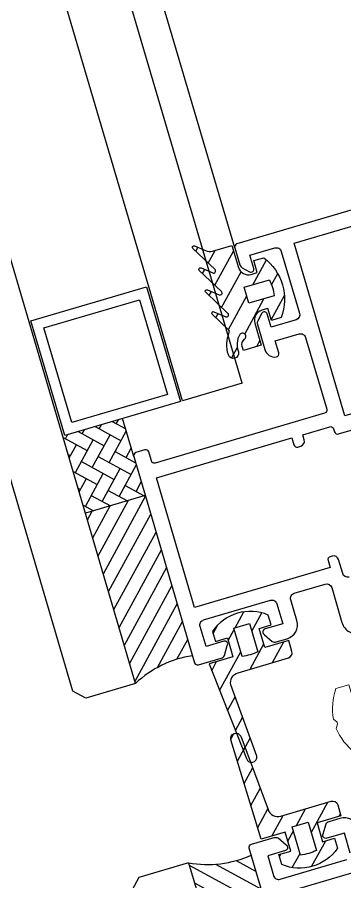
# Model space of a CAD drawing. Header units: millimetres. Extents: x 62878 to 70819, y -67946 to -61850.
# Drawn here: x 63583.2 to 63586.35, y -65277.4 to -65269.09 of the extents above; entities that cross this region are included whole.
import ezdxf

# ---------------------------------------------------------------- set-up
doc = ezdxf.new("R2010")
doc.units = ezdxf.units.MM
doc.layers.add('DOGRAMA', color=171, linetype='Continuous', lineweight=0)
pattern_1 = [(61.42665841833924, (63629.22169663729, -65377.8448919482), (0.1394151397588898, -0.07592747398675415), [])]

# ---------------------------------------------------------------- blocks, each defined once
blk = doc.blocks.new('a2we')
at = {"lineweight": 5, "ltscale": 0.5}
for p, q in [((-196.0144480926461, -415.2868589025547), (-196.5925912144022, -417.2488821181558)), ((-196.0144480926461, -415.2868589025547), (-195.4639709594615, -417.7110762494052)), ((-197.5747968978259, -417.6063757508618), (-196.5747276986959, -417.2423803302317)), ((-196.5747276986959, -417.2423803302317), (-194.1582851917165, -418.2620245979042)), ((-194.1582851917165, -418.2620245979042), (-197.5747968978259, -417.6063757508618)), ((-195.1583543907882, -418.6260200186506), (-197.5747968978259, -417.6063757508618)), ((-196.8896500078097, -417.895480952812), (-197.0961171580722, -418.3448917148726)), ((-194.1582851917165, -418.2620245979042), (-195.1583543907882, -418.6260200186506)), ((-197.1143788935161, -419.7428166739272), (-197.1143788935161, -418.4283854465556)), ((-195.1583543907882, -418.6260200186506), (-194.9264251741961, -419.2953524503964)), ((-198.1144480926461, -420.1068120946153), (-197.1143788935161, -419.7428166739268)), ((-197.1143788935161, -419.7428166739268), (-193.9153324771005, -421.0399975355008)), ((-197.1143788935161, -419.7428166739268), (-193.9153324771005, -421.0399975355008)), ((-194.9154016761394, -420.634479622855), (-194.9154016761394, -419.3608343693425)), ((-194.9154016761721, -421.4039929561312), (-198.1144480926461, -420.1068120946153)), ((-193.9153324771005, -421.0399975355008), (-198.1144480926461, -420.1068120946153)), ((-197.1143788935161, -422.2969096404012), (-197.1143788935162, -420.512330007273)), ((-193.9153324771005, -421.0399975355008), (-194.9154016761721, -421.4039929561312)), ((-194.9154016761721, -423.1885725893157), (-194.9154016761721, -421.4039929561312)), ((-198.1144480926461, -422.6609050610894), (-197.1143788935161, -422.2969096404012)), ((-197.1143788935161, -422.2969096404012), (-193.9153324771005, -423.594090501975)), ((-197.1143788935161, -422.2969096404012), (-193.9153324771005, -423.594090501975)), ((-194.9154016761721, -423.9580859226053), (-198.1144480926461, -422.6609050610894)), ((-193.9153324771005, -423.594090501975), (-198.1144480926461, -422.6609050610894)), ((-197.1143788935161, -424.8510026068752), (-197.1143788935162, -423.0664229737469)), ((-193.9153324771005, -423.594090501975), (-194.9154016761721, -423.9580859226053)), ((-194.9154016761721, -425.7426655557898), (-194.9154016761721, -423.9580859226053)), ((-198.1144480926461, -425.2149980275636), (-197.1143788935161, -424.8510026068752)), ((-197.1143788935161, -424.8510026068752), (-193.9153324771005, -426.1481834684492)), ((-197.1143788935161, -424.8510026068752), (-193.9153324771005, -426.1481834684492)), ((-194.9154016761721, -426.5121788890793), (-198.1144480926461, -425.2149980275636)), ((-193.9153324771005, -426.1481834684492), (-198.1144480926461, -425.2149980275636)), ((-197.1143788935161, -427.3050955733496), (-197.1143788935162, -425.6205159402211)), ((-193.9153324771005, -426.1481834684492), (-194.9154016761721, -426.5121788890793)), ((-194.9154016761721, -428.1967585222638), (-194.9154016761721, -426.5121788890793)), ((-198.1144480926461, -427.669090994038), (-197.1143788935161, -427.3050955733496)), ((-197.1143788935161, -427.3050955733496), (-193.9153324771005, -428.6022764349236)), ((-197.1143788935161, -427.3050955733496), (-193.9153324771005, -428.6022764349236)), ((-194.9154016761721, -428.9662718555534), (-198.1144480926461, -427.669090994038)), ((-193.9153324771005, -428.6022764349236), (-198.1144480926461, -427.669090994038)), ((-197.1143788935161, -429.5591885398237), (-197.1143788935161, -428.0237477951896)), ((-193.9153324771005, -428.6022764349236), (-194.9154016761721, -428.9662718555534)), ((-194.9154016761721, -430.450851488738), (-194.9154016761721, -428.9662718555534)), ((-198.1144480926461, -429.9231839605702), (-197.1143788935161, -429.5591885398237)), ((-194.9154016761721, -431.2203648220857), (-198.1144480926461, -429.9231839605702)), ((-193.9153324771005, -430.8563694013976), (-198.1144480926461, -429.9231839605702)), ((-197.1143788935161, -429.5591885398237), (-193.9153324771005, -430.8563694013976)), ((-197.1143788935161, -429.5591885398237), (-193.9153324771005, -430.8563694013976)), ((-197.1143788935161, -431.8132815063559), (-197.1143788935161, -430.2778407616635)), ((-193.9153324771005, -430.8563694013976), (-194.9154016761721, -431.2203648220857)), ((-194.9154016761721, -432.7049444552304), (-194.9154016761721, -431.2203648220857)), ((-198.1144480926461, -432.177276926986), (-197.1143788935161, -431.8132815063559)), ((-194.9154016761721, -433.4744577885599), (-198.1144480926461, -432.177276926986)), ((-193.9153324771005, -433.1104623678716), (-198.1144480926461, -432.177276926986)), ((-197.1143788935161, -431.8132815063559), (-193.9153324771005, -433.1104623678716)), ((-197.1143788935161, -431.8132815063559), (-193.9153324771005, -433.1104623678716)), ((-197.1143788935161, -434.0673744728301), (-197.1143788935161, -432.5319337281958)), ((-193.9153324771005, -433.1104623678716), (-194.9154016761721, -433.4744577885599)), ((-198.1144480926461, -434.4313698935184), (-197.1143788935161, -434.0673744728301)), ((-197.1143788935161, -434.0673744728301), (-193.9153324771005, -435.364555334404)), ((-197.1143788935161, -434.0673744728301), (-193.9153324771005, -435.364555334404)), ((-194.9154016761721, -434.9590374217446), (-194.9154016761721, -433.4744577885599)), ((-194.9154016761721, -435.7285507550341), (-198.1144480926461, -434.4313698935184)), ((-193.9153324771005, -435.364555334404), (-198.1144480926461, -434.4313698935184)), ((-197.1143788935161, -436.3642339800811), (-197.1143788935161, -434.7860266946118)), ((-193.9153324771005, -435.364555334404), (-194.9154016761721, -435.7285507550341)), ((-194.9154016761721, -437.2558969289955), (-194.9154016761721, -435.7285507550341)), ((-198.1144480926461, -436.7282294008277), (-197.1143788935161, -436.3642339800811)), ((-197.1143788935161, -436.3642339800811), (-193.9153324771005, -437.6614148416551)), ((-197.1143788935161, -436.3642339800811), (-193.9153324771005, -437.6614148416551)), ((-194.9154016761721, -438.0254102623434), (-198.1144480926461, -436.7282294008277)), ((-193.9153324771005, -437.6614148416551), (-198.1144480926461, -436.7282294008277)), ((-197.1143788935161, -438.6610934873901), (-197.1143788935161, -437.1337473134849)), ((-193.9153324771005, -437.6614148416551), (-194.9154016761721, -438.0254102623434)), ((-194.9154016761721, -439.5527564362646), (-194.9154016761721, -438.0254102623434)), ((-198.1144480926461, -439.0250889080787), (-197.1143788935161, -438.6610934873901)), ((-194.9154016761721, -440.3222697695944), (-198.1144480926461, -439.0250889080787)), ((-193.9153324771005, -439.9582743489061), (-198.1144480926461, -439.0250889080787)), ((-197.1143788935161, -438.6610934873901), (-193.9153324771005, -439.9582743489061)), ((-197.1143788935161, -438.6610934873901), (-193.9153324771005, -439.9582743489061)), ((-197.1143788935161, -440.9579529946993), (-197.1143788935161, -439.430606820736)), ((-193.9153324771005, -439.9582743489061), (-194.9154016761721, -440.3222697695944)), ((-194.9154016761721, -441.849615943574), (-194.9154016761721, -440.3222697695944)), ((-198.1144480926461, -441.3219484153295), (-197.1143788935161, -440.9579529946993)), ((-194.9154016761721, -442.6191292769035), (-198.1144480926461, -441.3219484153295)), ((-193.9153324771005, -442.2551338562151), (-198.1144480926461, -441.3219484153295)), ((-197.1143788935161, -440.9579529946993), (-193.9153324771005, -442.2551338562151)), ((-197.1143788935161, -443.2537258831643), (-197.1143788935161, -441.7274663280053)), ((-193.9153324771005, -442.2551338562151), (-194.9154016761721, -442.6191292769035)), ((-198.1144480926461, -443.6177213039109), (-197.1143788935161, -443.2537258831643)), ((-197.1143788935161, -443.2537258831643), (-193.9153324771005, -444.5509067447383)), ((-194.9154016761721, -444.1453888320787), (-194.9154016761721, -442.6191292769035)), ((-194.9154016761721, -444.9149021654266), (-198.1144480926461, -443.6177213039109)), ((-193.9153324771005, -444.5509067447383), (-198.1144480926461, -443.6177213039109)), ((-197.1143788935161, -445.5538642814245), (-197.1143788935161, -444.0232392165685)), ((-193.9153324771005, -444.5509067447383), (-194.9154016761721, -444.9149021654266)), ((-194.9154016761721, -446.4455272302989), (-194.9154016761721, -444.9149021654266)), ((-198.1144480926461, -445.9178597020545), (-197.1143788935161, -445.5538642814245)), ((-197.1143788935161, -445.5538642814245), (-193.9153324771005, -446.8510451429402)), ((-197.1143788935161, -445.5538642814245), (-193.9153324771005, -446.8510451429402)), ((-193.9153324771005, -446.8510451429402), (-198.1144480926461, -445.9178597020545)), ((-194.9154016761721, -447.2150405636282), (-198.1144480926461, -445.9178597020545)), ((-197.1143788935161, -447.8540026795677), (-197.1143788935161, -446.3233776147298)), ((-193.9153324771005, -446.8510451429402), (-194.9154016761721, -447.2150405636282)), ((-194.9154016761721, -448.7456656284821), (-194.9154016761721, -447.2150405636282)), ((-197.1143788935161, -447.8540026795677), (-198.1144480926461, -448.2179981003141)), ((-194.9154016761721, -449.5151789618299), (-198.1144480926461, -448.2179981003141)), ((-198.1144480926461, -448.2179981003141), (-193.9153324771005, -449.1511835411412)), ((-193.9153324771005, -449.1511835411412), (-197.1143788935161, -447.8540026795677)), ((-197.1143788935161, -450.1541410778275), (-197.1143788935161, -448.6235160129718)), ((-193.9153324770423, -449.1511835411412), (-194.9154016761721, -449.5151789618299)), ((-194.9154016761723, -451.0458040266858), (-194.9154016761721, -449.5151789618299)), ((-198.1144480926461, -450.5181364984577), (-197.1143788935161, -450.1541410778275)), ((-194.9154016761721, -451.8153173600317), (-198.1144480926461, -450.5181364984577)), ((-193.9153324770423, -451.4513219393434), (-198.1144480926461, -450.5181364984577)), ((-197.1143788935161, -450.1541410778275), (-193.9153324770423, -451.4513219393434)), ((-197.1143788935161, -453.2868589025547), (-197.1143788935162, -450.9236544111328)), ((-193.9153324770423, -451.4513219393434), (-194.9154016761721, -451.8153173600317)), ((-194.9154016761721, -453.2868589025547), (-194.9154016761721, -451.8153173600317)), ((-192.7980524524961, -453.2868589025547), (-199.230843732796, -453.2868589025547)), ((-199.230843732796, -454.5827171301502), (-199.230843732796, -453.2868589025547)), ((-192.7980524524961, -454.5827171301502), (-192.7980524524961, -453.2868589025547))]:
    blk.add_line(p, q, dxfattribs=at)
blk.add_lwpolyline([(-196.4690204826777, -455.6637351848848), (-196.1125089353335, -455.3998333582319), (-195.9163872499585, -455.3998333582319), (-195.5598757026143, -455.6637351848848)], dxfattribs=at)
for centre, radius, start, end in [((-196.9143788935627, -418.4283854465556), 0.2, 155.3251238657465, 180), ((-195.115401676151, -419.3608343693425), 0.2, 0, 19.11162363728389), ((-195.6603624057317, -449.5292358589606), 6.187568978619671, 234.757305859688, 262.4904896380407), ((-196.3685337795604, -449.5292358589606), 6.187568978619673, 277.5095103619591, 305.2426941403116)]:
    blk.add_arc(centre, radius, start, end, dxfattribs=at)

msp = doc.modelspace()

# ---------------------------------------------------------------- hatches: boundary and pattern name
at = {"layer": 'DOGRAMA', "lineweight": -2}
h = msp.add_hatch(dxfattribs=at)
h.set_pattern_fill('ANSI31', color=256, scale=0.05, angle=433.5057849383392, style=0)
h.set_pattern_definition(pattern_1)
edge = h.paths.add_edge_path(flags=16)
edge.add_arc((63585.26776665575, -65271.7992948626), 0.3999999999193046, 4.889699375823227, 27.963617441766928, ccw=False)
edge.add_line((63585.6663109102, -65271.76519974301), (63585.42467522807, -65271.83643917475))
edge.add_line((63585.42467522807, -65271.83643917475), (63585.37942918436, -65271.68296997416))
edge.add_line((63585.37942918436, -65271.68296997416), (63585.62106486653, -65271.61173054244))
edge = h.paths.add_edge_path()
edge.add_arc((63585.26776665571, -65271.79929486271), 0.5000000000021336, -20.443239225650927, 53.29655606645139, ccw=False)
edge.add_line((63585.73627598913, -65271.97393450454), (63585.64035773873, -65272.00221328186))
edge.add_line((63585.64035773873, -65272.00221328186), (63585.60642320598, -65271.88711138139))
edge.add_line((63585.60642320598, -65271.88711138139), (63585.54887225574, -65271.90407864779))
edge.add_arc((63585.57715103307, -65271.99999689813), 0.09999999998127156, 106.4266584311447, 196.4266584311447)
edge.add_line((63585.48123278273, -65272.02827567546), (63585.5434460928, -65272.23929582629))
edge.add_line((63585.5434460928, -65272.23929582629), (63585.37079324213, -65272.29019762545))
edge.add_line((63585.37079324213, -65272.29019762545), (63585.35962895209, -65272.25232968107))
edge.add_arc((63585.42197581483, -65272.2339484758), 0.0650000000109016, 128.0173229167887, 196.4266584298285, ccw=False)
edge.add_arc((63585.36180892416, -65272.15698634132), 0.03268943071781586, 308.0173228948167, 501.8569375312671)
edge.add_arc((63585.50954385242, -65272.23488477591), 0.1992591642761353, 150.5104368877499, 200.7763440480486)
edge.add_arc((63585.27489893771, -65272.31844018307), 0.05002797726327479, -162.60118295568873, 14.912053341788294, ccw=False)
edge.add_arc((63585.53576391901, -65272.23688232702), 0.3233450412449219, 158.0409955340775, 197.3673056883894, ccw=False)
edge.add_arc((63585.21732799371, -65272.10849082105), 0.01999999997091692, 338.0409955836692, 406.4266584701288)
edge.add_line((63585.23111364425, -65272.09400096811), (63585.07169749175, -65271.94233239134))
edge.add_arc((63585.08203672969, -65271.93146500162), 0.01500000001554592, 66.42665841706503, 226.4266584128, ccw=False)
edge.add_line((63585.0880355691, -65271.91771676805), (63585.20088438831, -65271.96695668968))
edge.add_arc((63585.20888284084, -65271.94862571162), 0.01999999998952969, 246.4266584127832, 406.4266583802544)
edge.add_line((63585.22266849141, -65271.93413585868), (63585.00948418168, -65271.7313122405))
edge.add_arc((63585.01982341962, -65271.72044485081), 0.01499999999973179, 66.42665835824812, 226.4266583553301, ccw=False)
edge.add_line((63585.02582225903, -65271.70669661726), (63585.1386710782, -65271.75593653892))
edge.add_arc((63585.14666953074, -65271.73760556083), 0.02000000001244582, 246.4266584186867, 406.4266584233569)
edge.add_line((63585.16045518131, -65271.72311570788), (63584.94727087158, -65271.52029208971))
edge.add_arc((63584.9576101095, -65271.50942469999), 0.01500000000050035, 66.42665844578119, 226.4266584732055, ccw=False)
edge.add_line((63584.96360894889, -65271.49567646644), (63585.07645776812, -65271.54491638805))
edge.add_arc((63585.08445622066, -65271.52658541), 0.01999999998868056, 246.426658366238, 406.4266583960897)
edge.add_line((63585.09824187122, -65271.51209555707), (63584.88505756147, -65271.30927193888))
edge.add_arc((63584.89539679941, -65271.29840454918), 0.01500000000500317, 66.42665839483561, 226.4266583744867, ccw=False)
edge.add_line((63584.90139563882, -65271.28465631562), (63585.00668669189, -65271.33059851722))
edge.add_arc((63585.04667895456, -65271.23894362689), 0.09999999997262526, 246.426658400834, 286.4266584019752)
edge.add_line((63585.07495773184, -65271.33486187724), (63585.26065831965, -65271.28011332262))
edge.add_line((63585.26065831965, -65271.28011332262), (63585.32287162969, -65271.49113347341))
edge.add_arc((63585.41878988009, -65271.46285469608), 0.1000000000280668, 196.4266584188938, 286.4266584188938)
edge.add_line((63585.44706865741, -65271.55877294648), (63585.50461960761, -65271.54180568007))
edge.add_line((63585.50461960761, -65271.54180568007), (63585.47068507484, -65271.42670377964))
edge.add_line((63585.47068507484, -65271.42670377964), (63585.56660332521, -65271.39842500233))
h = msp.add_hatch(dxfattribs=at)
h.set_pattern_fill('AR-HBONE', color=256, scale=0.03, angle=433.5057849383392, style=0)
h.set_pattern_definition([(331.4266584183393, (63617.39857184053, -65258.85821334609), (0.1627786686581245, 0.04799067648917342), [0.359999999999998, -0.1199999999999995]), (61.42665841833924, (63617.50395651316, -65258.91560734219), (0.1627786686581245, 0.04799067648917342), [0.359999999999998, -0.1199999999999996])])
h.paths.add_polyline_path([(63584.27938926256, -65273.18537210757), (63584.20869231931, -65272.94557648167), (63583.63318281713, -65273.11524914556), (63583.85191289096, -65273.85715554944), (63584.42742239312, -65273.68748288558)])
h = msp.add_hatch(dxfattribs=at)
h.set_pattern_fill('ANSI31', color=256, scale=0.03999999999999999, angle=433.5057849383392, style=0)
h.set_pattern_definition([(61.42665841833924, (63634.96228843243, -65397.3162967728), (0.1115321118071118, -0.06074197918940329), [])])
h.paths.add_polyline_path([(63584.47924196225, -65273.96049477428, 0.4142135623420975), (63584.51339614484, -65273.97909562937), (63584.88172721939, -65275.22843084041, 0.1532309010706403), (63584.33449649454, -65275.49402175465), (63583.93010997891, -65274.12239077441)])
h.paths.add_polyline_path([(63584.42742239312, -65273.68748288558), (63584.49784281733, -65273.92634059164, 0.4142135623575963), (63584.47924196225, -65273.96049477428), (63583.93010997891, -65274.12239077441), (63583.85191289096, -65273.85715554944)])
h = msp.add_hatch(dxfattribs=at)
h.set_pattern_fill('ANSI31', color=256, scale=0.05, angle=433.5057849383392, style=0)
h.set_pattern_definition(pattern_1)
edge = h.paths.add_edge_path(flags=16)
edge.add_arc((63585.24751792513, -65274.57727130499), 0.6682513992758656, 279.55097920934065, 293.3023376395341, ccw=False)
edge.add_line((63585.35839760071, -65275.23625964341), (63585.2777481958, -65274.962706451))
edge.add_line((63585.2777481958, -65274.962706451), (63585.43121739636, -65274.91746040729))
edge.add_line((63585.43121739636, -65274.91746040729), (63585.5118668013, -65275.19101359969))
edge = h.paths.add_edge_path()
edge.add_line((63585.83880813564, -65275.18605018723), (63585.80770148057, -65275.08054011183))
edge.add_line((63585.80770148057, -65275.08054011183), (63585.57749767975, -65275.14840917737))
edge.add_line((63585.57749767975, -65275.14840917737), (63585.5237680028, -65274.96616450169))
edge.add_line((63585.5237680028, -65274.96616450169), (63585.63886990325, -65274.93222996892))
edge.add_line((63585.63886990325, -65274.93222996892), (63585.61059112589, -65274.83631171852))
edge.add_arc((63585.43873344331, -65275.24353271123), 0.4419999999552128, 67.11901030356243, 145.7343065359229)
edge.add_line((63585.07344892389, -65274.99467287149), (63585.1017277012, -65275.09059112189))
edge.add_line((63585.1017277012, -65275.09059112189), (63585.21682960165, -65275.05665658911))
edge.add_line((63585.21682960165, -65275.05665658911), (63585.2705592785, -65275.23890126476))
edge.add_line((63585.2705592785, -65275.23890126476), (63585.04035547766, -65275.30677033035))
edge.add_line((63585.04035547766, -65275.30677033035), (63585.40240270002, -65276.21863034797))
edge.add_arc((63585.45036182521, -65276.2044909593), 0.05000000000665127, 196.4266584344264, 369.7168216254256)
edge.add_line((63585.49964452317, -65276.19605202091), (63585.25037590478, -65275.50941555917))
edge.add_arc((63585.34787072055, -65275.48717233787), 0.09999999998144078, 106.42665840879371, 192.8519288442573, ccw=False)
edge.add_line((63585.31959194325, -65275.39125408752), (63585.80498839913, -65275.24814870107))
edge.add_arc((63585.79084901047, -65275.20018957589), 0.04999999998857822, 286.4266584231474, 376.4266584311447)
h = msp.add_hatch(dxfattribs=at)
h.set_pattern_fill('ANSI31', color=256, scale=0.05, angle=433.5057849383392, style=0)
h.set_pattern_definition(pattern_1)
edge = h.paths.add_edge_path(flags=16)
edge.add_arc((63585.81108236819, -65276.48881488948), 0.6682513992263105, 279.55097921509025, 293.3023376454396, ccw=False)
edge.add_line((63585.92196204383, -65277.14780322784), (63585.84131263893, -65276.87425003543))
edge.add_line((63585.84131263893, -65276.87425003543), (63585.99478183949, -65276.82900399169))
edge.add_line((63585.99478183949, -65276.82900399169), (63586.0754312444, -65277.1025571841))
edge = h.paths.add_edge_path()
edge.add_line((63586.27909721883, -65276.66177730402), (63586.31020387384, -65276.76728737942))
edge.add_line((63586.31020387384, -65276.76728737942), (63586.08000007295, -65276.83515644497))
edge.add_line((63586.08000007295, -65276.83515644497), (63586.1337297499, -65277.01740112065))
edge.add_line((63586.1337297499, -65277.01740112065), (63586.24883165034, -65276.98346658789))
edge.add_line((63586.24883165034, -65276.98346658789), (63586.27711042765, -65277.07938483825))
edge.add_arc((63585.9118259082, -65276.83052499847), 0.4420000000111073, 247.1190103026536, 325.7343065346807, ccw=False)
edge.add_line((63585.73996822559, -65277.23774599122), (63585.71168944828, -65277.14182774084))
edge.add_line((63585.71168944828, -65277.14182774084), (63585.82679134873, -65277.10789320809))
edge.add_line((63585.82679134873, -65277.10789320809), (63585.77306167181, -65276.92564853237))
edge.add_line((63585.77306167181, -65276.92564853237), (63585.54285787088, -65276.99351759795))
edge.add_line((63585.54285787088, -65276.99351759795), (63585.25158661942, -65276.03741259397))
edge.add_arc((63585.29954574462, -65276.02327320531), 0.05000000002347308, 23.13649521712489, 196.4266584113585, ccw=False)
edge.add_line((63585.34552431499, -65276.0036270589), (63585.6093550383, -65276.70934899426))
edge.add_arc((63585.70332347183, -65276.67514470355), 0.1000000000114487, 200.0013879794629, 286.4266584120754)
edge.add_line((63585.73160224914, -65276.77106295394), (63586.21699870499, -65276.62795756747))
edge.add_arc((63586.23113809364, -65276.67591669266), 0.05000000000540003, 16.42665840007942, 106.42665840007939, ccw=False)
h = msp.add_hatch(dxfattribs=at)
h.set_pattern_fill('ANSI31', color=256, scale=0.03999999999999999, angle=433.5057849383392, style=0)
h.set_pattern_definition([(331.4266584183393, (63561.28661976093, -65147.41718852519), (0.06074197918940329, 0.1115321118071118), [])])
h.paths.add_polyline_path([(63585.79703298516, -65278.4302852414, -0.4142135623420975), (63585.81563384026, -65278.39613105878), (63585.44730276574, -65277.14679584776, -0.1532309010706403), (63584.84351448624, -65277.22055026129), (63585.24790100187, -65278.5921812415)])
h.paths.add_polyline_path([(63585.90160759202, -65278.68774380261), (63585.83118716775, -65278.44888609648, -0.4142135623575963), (63585.79703298516, -65278.4302852414), (63585.24790100187, -65278.5921812415), (63585.32609808982, -65278.85741646653)])

# ---------------------------------------------------------------- linework, layer by layer
for p, q in [((63584.33449649454, -65275.49402175465), (63558.44999021189, -65187.6968540589)), ((63583.73070821504, -65275.56777616822), (63557.90275948705, -65187.96244497311)), ((63585.35971132373, -65272.60623115387), (63560.87783239596, -65189.56660867626)), ((63584.78420182149, -65272.77590381778), (63560.3023228938, -65189.73628134014)), ((63585.28832560291, -65271.30323304224), (63561.52472761905, -65190.69993412399)), ((63585.35971132373, -65272.60623115387), (63584.78420182149, -65272.77590381778)), ((63584.31615167309, -65273.31006583307), (63584.20869231926, -65272.94557648168)), ((63584.42742239311, -65273.68748288557), (63583.85191289096, -65273.85715554944)), ((63584.42742239311, -65273.68748288557), (63583.85191289096, -65273.85715554944)), ((63584.33449649454, -65275.49402175465), (63583.85490524272, -65275.63541564123)), ((63583.8549052427, -65275.63541564124), (63583.73070821504, -65275.56777616822)), ((63584.84351448624, -65277.22055026129), (63584.36392323441, -65277.36194414787)), ((63584.84351448624, -65277.22055026129), (63610.72802076878, -65365.01771795706)), ((63584.36392323441, -65277.36194414787), (63584.29628376133, -65277.48614117556))]:
    msp.add_line(p, q, dxfattribs=at)
at = {"layer": 'DOGRAMA', "lineweight": -2, "ltscale": 0.5}
for points in [[(63588.38759328163, -65270.35822518209), (63585.30861744483, -65271.26597393393, 0.4142135623730951), (63585.28832560291, -65271.30323304224), (63585.33619874505, -65271.46561304831, 0.1991096956269791), (63585.36024731647, -65271.49537730894), (63585.43112656021, -65271.53397915619, 0.6680969080520953), (63585.47178013599, -65271.50114251244), (63585.43453415839, -65271.37480858488), (63585.67432978432, -65271.30411164158, -0.4142135623730951), (63585.73642829812, -65271.33793137812), (63585.91175671751, -65271.9326245304, -0.4142135623730951), (63585.877936981, -65271.99472304423), (63585.63814135508, -65272.06541998753), (63585.60089254958, -65271.93907646813, 0.6680969080520438), (63585.54892746288, -65271.93354581176), (63585.51032561559, -65272.00442505543, 0.1989616347782854), (63585.50627296753, -65272.04248458965), (63585.57697273872, -65272.28228980741, 0.3728392455561729), (63585.68717654364, -65272.3529833527, 0.4568501953068724), (63585.71166617606, -65272.31480743848), (63585.67773164332, -65272.19970553803), (63585.9079354442, -65272.13183647247, -0.4142135623730951), (63585.97003395805, -65272.16565620901), (63586.17364115473, -65272.85626761164, -0.4142135623730951), (63586.15334931279, -65272.89352671996), (63584.52273905653, -65273.37426593433, -0.4142135623730951), (63584.48547994823, -65273.3539740924), (63584.46002904866, -65273.26764766707, 0.4142135623730951), (63584.42276994036, -65273.24735582515), (63584.33644351496, -65273.27280672474, 0.4142135623730951), (63584.31615167309, -65273.31006583307), (63584.90152236353, -65275.29557361566, 0.4142135623730951), (63584.93878147186, -65275.31586545755), (63585.15871242811, -65275.25102504906, 0.1989616347783402), (63585.1884862806, -65275.2269736497), (63585.2166226581, -65275.13095790384, 0.6680475602943508), (63585.18178724354, -65275.08783892439), (63585.01146520633, -65275.13805354925), (63584.95490765168, -65274.94621704852, -0.4142135623730951), (63584.98872738822, -65274.88411853464), (63585.63137966568, -65274.69465072664, -0.4142135623730951), (63585.69347817954, -65274.72847046317), (63585.75003573416, -65274.92030696392), (63585.57971369697, -65274.9705215888, 0.6680475602943992), (63585.5738414061, -65275.02564208137), (63585.64957490192, -65275.09103473929, 0.1991096956271691), (63585.68762484432, -65275.0950902152), (63585.79245390012, -65275.06418433947, 0.4142135623730951), (63585.88714916239, -65274.89030850072), (63585.82776373003, -65274.68888017493, -0.4142135623730951), (63585.86158346657, -65274.62678166109), (63586.15893004271, -65274.53911745139, -0.4142135623730951), (63586.22102855653, -65274.57293718793), (63586.32000427714, -65274.90865106421, 0.4142135623730951), (63586.50629981867, -65275.01011027384)], [(63588.62105298227, -65270.48978786344, -0.2621398995659221), (63588.87429286954, -65270.73601283558), (63589.25040060782, -65272.01172556552, -0.4142135623730951), (63589.21658087127, -65272.07382407933), (63589.06311167072, -65272.11907012304), (63589.04897228202, -65272.07111099784, 0.4142135623730951), (63588.98687376819, -65272.03729126132), (63588.96769011811, -65272.0429470168, 0.4142135623730951), (63588.94739827621, -65272.08020612509), (63588.96719342034, -65272.14734890035), (63586.34862518532, -65272.91935952107), (63585.85940233773, -65271.25997378973), (63588.47797057275, -65270.48796316898), (63588.49776571686, -65270.55510594425, 0.4142135623730951), (63588.53502482521, -65270.57539778618), (63588.55420847526, -65270.56974203071, 0.3618128521052944), (63588.58979611478, -65270.51656537094)], [(63586.40044761246, -65277.12642672237), (63586.34389005781, -65276.93459022162), (63586.17356802061, -65276.98480484651, -0.6680475602943992), (63586.13873260601, -65276.94168586706), (63586.16687857534, -65276.84566729327, -0.1991096956271691), (63586.19664283594, -65276.82161872185), (63586.30147189185, -65276.79071284608, -0.4142135623730951), (63586.47534773056, -65276.88540810837)], [(63586.01287831208, -65279.06516085511), (63585.42750762162, -65277.07965307251, -0.4142135623730951), (63585.44779946356, -65277.04239396421), (63585.66773041979, -65276.9775535557, -0.1989616347783402), (63585.70578995402, -65276.9816062037), (63585.78151385801, -65277.04700168953, -0.6680475602943508), (63585.77564156715, -65277.10212218207), (63585.60531952994, -65277.15233680695), (63585.6618770846, -65277.34417330772, 0.4142135623730951), (63585.72397559843, -65277.37799304423), (63586.36662787589, -65277.18852523624, 0.4142135623730951)]]:
    msp.add_lwpolyline(points, format="xyb", dxfattribs=at)
at = {"layer": 'DOGRAMA', "lineweight": -2}
for points in [[(63585.56660332521, -65271.39842500233, -0.3333333333332296), (63585.73627598913, -65271.97393450454), (63585.64035773873, -65272.00221328186), (63585.60642320598, -65271.88711138139), (63585.54887225574, -65271.90407864779, 0.4142135623730951), (63585.48123278273, -65272.02827567546), (63585.5434460928, -65272.23929582629), (63585.37079324213, -65272.29019762545), (63585.35962895209, -65272.25232968107, -0.3076847592325949), (63585.38194233459, -65272.18273987826, 1.128701775595035), (63585.33609963337, -65272.13679646149, 0.2229122392588673), (63585.32324207099, -65272.30556617929, -0.9785310008372164), (63585.22715991538, -65272.33339960339, -0.1732976222504512), (63585.23587702671, -65272.11596968284, 0.3075716929246892), (63585.23111364425, -65272.09400096811), (63585.07169749175, -65271.94233239134, -0.8390996311771624), (63585.0880355691, -65271.91771676805), (63585.20088438831, -65271.96695668968, 0.8390996311772869), (63585.22266849141, -65271.93413585868), (63585.00948418168, -65271.7313122405, -0.8390996311771624), (63585.02582225903, -65271.70669661726), (63585.1386710782, -65271.75593653892, 0.839099631177325), (63585.16045518131, -65271.72311570788), (63584.94727087158, -65271.52029208971, -0.8390996311769768), (63584.96360894889, -65271.49567646644), (63585.07645776812, -65271.54491638805, 0.8390996311770358), (63585.09824187122, -65271.51209555707), (63584.88505756147, -65271.30927193888, -0.8390996311781366), (63584.90139563882, -65271.28465631562), (63585.00668669189, -65271.33059851722, 0.1763269807084491), (63585.07495773184, -65271.33486187724), (63585.26065831965, -65271.28011332262), (63585.32287162969, -65271.49113347341, 0.4142135623728453), (63585.44706865741, -65271.55877294648), (63585.50461960761, -65271.54180568007), (63585.47068507484, -65271.42670377964)], [(63585.62106486653, -65271.61173054244, -0.1010205144335734), (63585.6663109102, -65271.76519974301), (63585.42467522807, -65271.83643917475), (63585.37942918436, -65271.68296997416)], [(63585.62106486653, -65271.61173054244, -0.1010205144335734), (63585.6663109102, -65271.76519974301), (63585.42467522807, -65271.83643917476), (63585.37942918436, -65271.68296997416)], [(63585.83880813564, -65275.18605018723), (63585.80770148057, -65275.08054011183), (63585.57749767975, -65275.14840917737), (63585.5237680028, -65274.96616450169), (63585.63886990325, -65274.93222996892), (63585.61059112589, -65274.83631171852, 0.3571428571427583), (63585.07344892389, -65274.99467287149), (63585.1017277012, -65275.09059112189), (63585.21682960165, -65275.05665658911), (63585.2705592785, -65275.23890126476), (63585.04035547766, -65275.30677033035), (63585.40240270002, -65276.21863034797, 0.9430953754055073), (63585.49964452317, -65276.19605202091), (63585.25037590478, -65275.50941555917, -0.3960555621610378), (63585.31959194325, -65275.39125408752), (63585.80498839913, -65275.24814870107, 0.4142135623731011)], [(63585.5118668013, -65275.19101359969, -0.0600737299861167), (63585.35839760071, -65275.23625964341), (63585.2777481958, -65274.962706451), (63585.43121739636, -65274.91746040729)], [(63586.27909721883, -65276.66177730402), (63586.31020387384, -65276.76728737942), (63586.08000007295, -65276.83515644497), (63586.1337297499, -65277.01740112065), (63586.24883165034, -65276.98346658789), (63586.27711042765, -65277.07938483825, -0.3571428571427583), (63585.73996822559, -65277.23774599122), (63585.71168944828, -65277.14182774084), (63585.82679134873, -65277.10789320809), (63585.77306167181, -65276.92564853237), (63585.54285787088, -65276.99351759795), (63585.25158661942, -65276.03741259397, -0.9430953754055073), (63585.34552431499, -65276.0036270589), (63585.6093550383, -65276.70934899426, 0.3960555621610378), (63585.73160224914, -65276.77106295394), (63586.21699870499, -65276.62795756747, -0.4142135623731011)], [(63586.0754312444, -65277.1025571841, -0.0600737299861167), (63585.92196204383, -65277.14780322784), (63585.84131263893, -65276.87425003543), (63585.99478183949, -65276.82900399169)]]:
    msp.add_lwpolyline(points, format="xyb", close=True, dxfattribs=at)
for points in [[(63583.65236646718, -65273.10959339011), (63583.32716052805, -65272.0065335109), (63584.4398122323, -65271.67849969403), (63584.76501817145, -65272.78155957322)], [(63583.7200059402, -65272.9853963624), (63583.45135755574, -65272.07417298395), (63584.37217275925, -65271.8026967217), (63584.64082114376, -65272.71392010016)]]:
    msp.add_lwpolyline(points, close=True, dxfattribs=at)
at = {"layer": 'DOGRAMA', "linetype": 'ByBlock', "lineweight": -2}
for points in [[(63586.38913384358, -65274.47124838586, -0.4142135623730951), (63586.32703532972, -65274.43742864933), (63586.28744504149, -65274.3031430988, 0.4142135623730951), (63586.22534652767, -65274.2693233623), (63586.20616287758, -65274.27497911775, 0.4142135623730951), (63586.18587103565, -65274.31223822603), (63586.20566617977, -65274.3793810013), (63584.90117797479, -65274.76397237282), (63584.53355386966, -65273.51703511803), (63585.83804207469, -65273.13244374652), (63585.85783721883, -65273.19958652178, 0.4142135623730951), (63585.89509632708, -65273.21987836368), (63585.92387180224, -65273.2113947305, 0.4142135623730951), (63585.95769153874, -65273.14929621668), (63585.94355215009, -65273.10133709149), (63586.20253142608, -65273.02498439274, -0.4142135623730951), (63586.23979053439, -65273.04527623464), (63586.24827416758, -65273.07405170974, 0.4142135623730951), (63586.28553327588, -65273.09434355168), (63586.63083897719, -65272.99253995334, -0.4142135623730951)], [(63588.14990601689, -65278.0389481145), (63587.79076554493, -65276.82078633482, 0.4142135623730951), (63587.7286670311, -65276.78696659832), (63587.55307908199, -65276.83873372806), (63587.54278055326, -65276.88138702694), (63587.51099015374, -65276.85114245555), (63587.45530001756, -65276.86756111369, -0.9999999999999998), (63587.39774906736, -65276.88452838005), (63587.32101446707, -65276.9071514019, -0.9999999999999998), (63587.26346351681, -65276.92411866831), (63587.12438205379, -65276.96512289539, 0.4142135623730951), (63587.09056231727, -65277.02722140923), (63587.13015260552, -65277.16150695976, -0.4142135623730951), (63587.09633286899, -65277.2236054736), (63587.07714921892, -65277.22926122909, -0.4142135623730951), (63587.03989011062, -65277.20896938715), (63587.02009496649, -65277.14182661189), (63585.7156067615, -65277.52641798339)]]:
    msp.add_lwpolyline(points, format="xyb", dxfattribs=at)
at = {"layer": 'DOGRAMA', "lineweight": -2}
for centre, start, end in [((63585.03125581008, -65276.23308357783), 98.46553511375126, 133.3124261373018), ((63585.02790184233, -65276.22170731811), 259.5408907001681, 294.3877817226763)]:
    msp.add_arc(centre, 1.015719411173231, start, end, dxfattribs=at)

# ---------------------------------------------------------------- block references
at = {"layer": 'DOGRAMA', "linetype": 'ByBlock', "lineweight": -2, "xscale": -0.09999999999204405, "yscale": 0.09999999999854481, "zscale": 0.1, "rotation": 286.4266584109327}
msp.add_blockref('a2we', (63624.41325066295, -65244.19630068839), dxfattribs=at)

doc.saveas('drawing.dxf')
